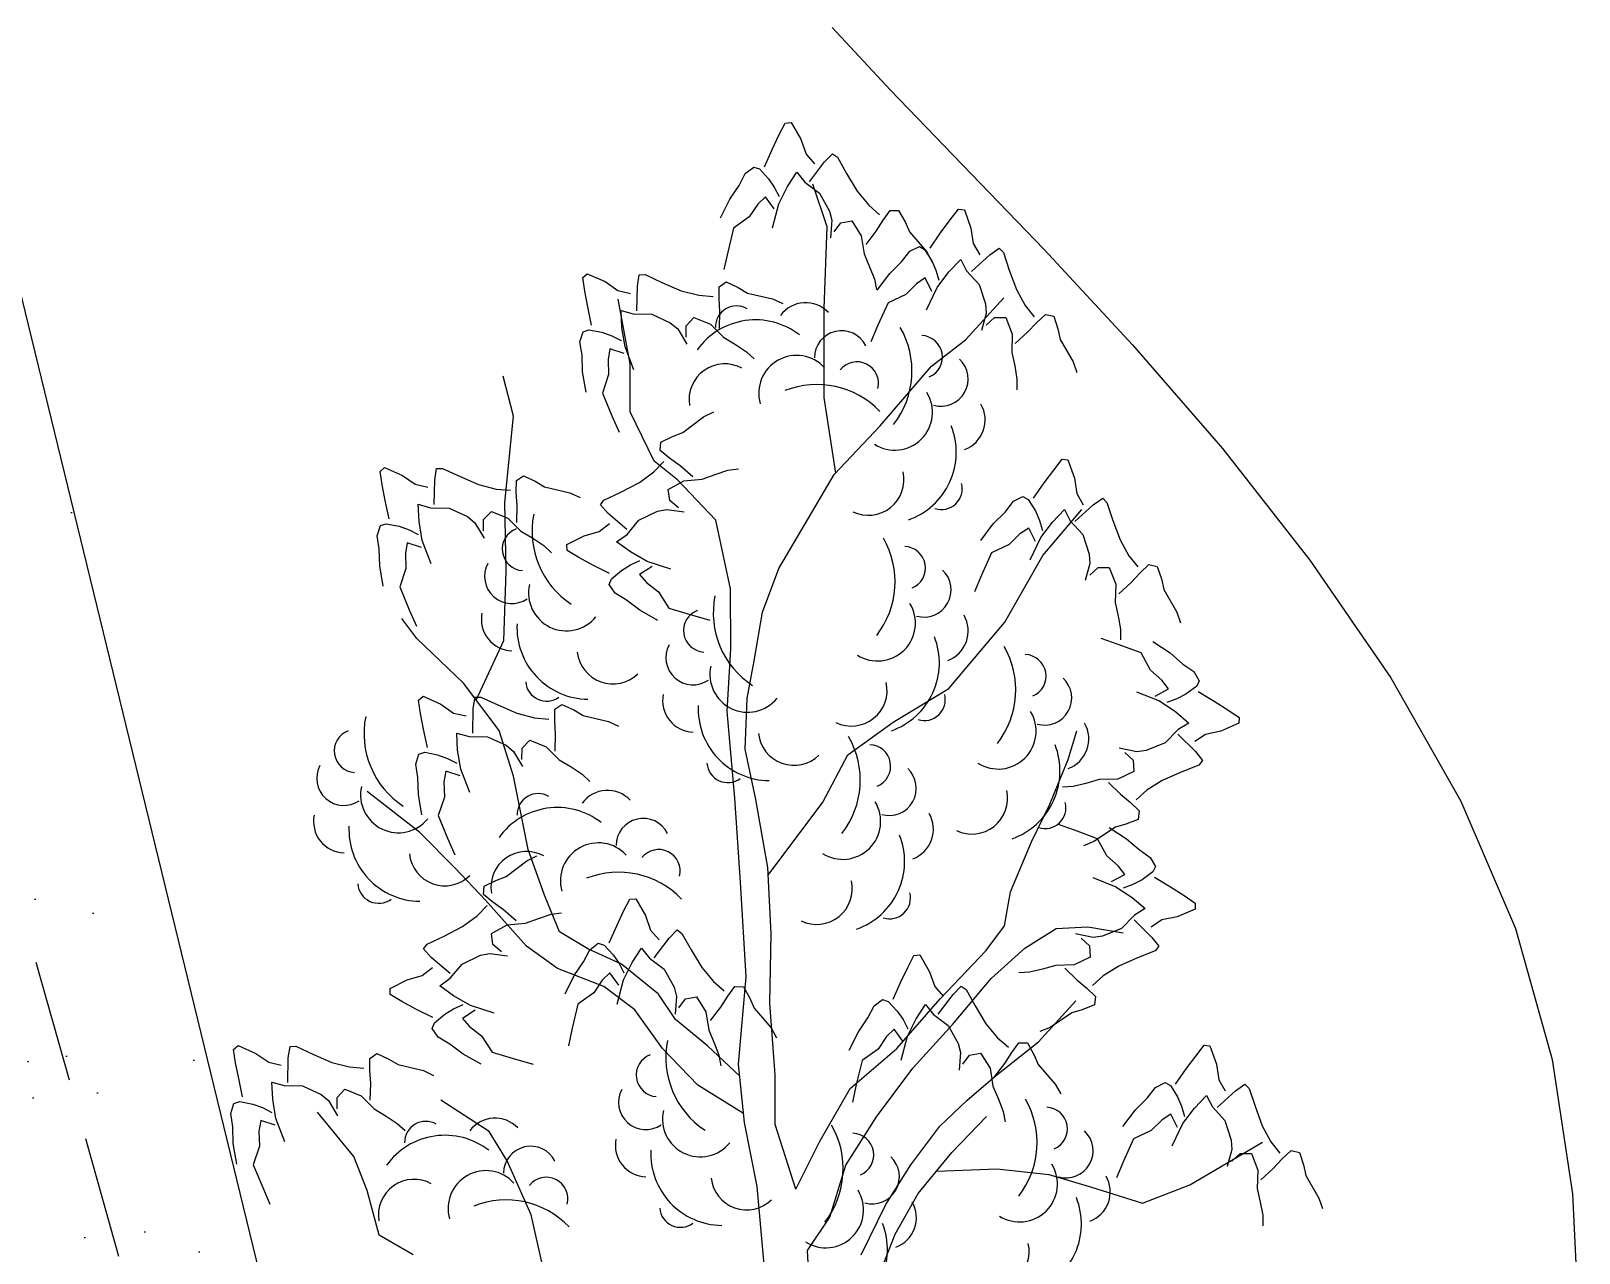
# Model space of a CAD drawing. Extents: x 524954 to 526204, y 9523489 to 9524010.
# Drawn here: x 525591.82 to 525601.88, y 9523683.36 to 9523691.3 of the extents above; entities that cross this region are included whole.
import ezdxf

# ---------------------------------------------------------------- set-up
doc = ezdxf.new("R2010")
doc.units = 0
doc.linetypes.add('ACAD_ISO12W100', pattern=[21, 12, -3, 0, -3, 0, -3])
doc.linetypes.add('CACHE2', pattern=[4.7625, 3.175, -1.5875])
for name, color, linetype in [('Arbre', 34, 'ACAD_ISO12W100'), ('Bati', 6, 'Continuous'), ('Caniveau', 5, 'CACHE2'), ('CN_02_00', 4, 'Continuous')]:
    doc.layers.add(name, color=color, linetype=linetype)

# ---------------------------------------------------------------- blocks, each defined once
blk = doc.blocks.new('v088')
at = {"linetype": 'Continuous'}
for p, q in [((-0.024, 12.318), (0.016, 12.396)), ((0.016, 12.396), (0.055, 12.4)), ((0.055, 12.4), (0.118, 12.291)), ((-0.069, 12.224), (-0.024, 12.318)), ((0.118, 12.291), (0.152, 12.195)), ((-0.118, 12.113), (-0.069, 12.224)), ((0.152, 12.195), (0.207, 12.131)), ((0.272, 12.144), (0.324, 12.197)), ((0.324, 12.197), (0.356, 12.175)), ((0.356, 12.175), (0.415, 12.069)), ((-0.243, 12.069), (-0.188, 12.111)), ((-0.188, 12.111), (-0.15, 12.099)), ((-0.15, 12.099), (-0.092, 12.035)), ((0.032, 11.984), (0.092, 12.078)), ((0.092, 12.078), (0.144, 12.013)), ((0.175, 12.015), (0.272, 12.144)), ((-0.344, 11.901), (-0.283, 11.991)), ((-0.283, 11.991), (-0.243, 12.069)), ((-0.092, 12.035), (-0.054, 11.98)), ((-0.054, 11.98), (-0.022, 11.919)), ((-0.025, 11.872), (0.032, 11.984)), ((0.144, 12.013), (0.24, 11.942)), ((0.29, 11.722), (0.197, 12)), ((0.415, 12.069), (0.484, 11.953)), ((-0.403, 11.78), (-0.344, 11.901)), ((-0.112, 11.918), (-0.162, 11.869)), ((-0.054, 11.839), (-0.112, 11.918)), ((-0.066, 11.715), (-0.025, 11.872)), ((0.24, 11.942), (0.305, 11.825)), ((0.484, 11.953), (0.56, 11.862)), ((-0.217, 11.788), (-0.32, 11.714)), ((-0.162, 11.869), (-0.217, 11.788)), ((0.305, 11.825), (0.32, 11.765)), ((0.56, 11.862), (0.63, 11.801)), ((0.653, 11.766), (0.699, 11.829)), ((0.699, 11.829), (0.754, 11.828)), ((0.754, 11.828), (0.796, 11.754)), ((1.089, 11.768), (1.142, 11.837)), ((1.142, 11.837), (1.181, 11.833)), ((1.181, 11.833), (1.223, 11.714)), ((-0.32, 11.714), (-0.357, 11.558)), ((0.27, 11.193), (0.29, 11.722)), ((0.32, 11.765), (0.311, 11.65)), ((0.334, 11.69), (0.378, 11.749)), ((0.378, 11.749), (0.45, 11.762)), ((0.45, 11.762), (0.511, 11.664)), ((0.542, 11.608), (0.608, 11.694)), ((0.608, 11.694), (0.653, 11.766)), ((0.796, 11.754), (0.824, 11.689)), ((0.824, 11.689), (0.934, 11.561)), ((0.958, 11.583), (1.027, 11.683)), ((1.027, 11.683), (1.089, 11.768)), ((1.223, 11.714), (1.239, 11.614)), ((0.511, 11.664), (0.53, 11.547)), ((0.827, 11.564), (0.889, 11.595)), ((0.889, 11.595), (0.923, 11.575)), ((0.923, 11.575), (0.969, 11.502)), ((1.239, 11.614), (1.281, 11.541)), ((1.346, 11.541), (1.408, 11.583)), ((1.408, 11.583), (1.435, 11.556)), ((-0.357, 11.558), (-0.382, 11.444)), ((0.53, 11.547), (0.565, 11.463)), ((0.696, 11.418), (0.773, 11.494)), ((0.773, 11.494), (0.827, 11.564)), ((0.934, 11.561), (0.97, 11.497)), ((0.969, 11.502), (0.996, 11.441)), ((1.081, 11.429), (1.158, 11.51)), ((1.158, 11.51), (1.196, 11.437)), ((1.227, 11.433), (1.346, 11.541)), ((1.435, 11.556), (1.473, 11.441)), ((-1.299, 11.392), (-1.27, 11.417)), ((-1.285, 11.305), (-1.299, 11.392)), ((-1.27, 11.417), (-1.154, 11.366)), ((-0.943, 11.337), (-0.932, 11.411)), ((-0.932, 11.411), (-0.894, 11.412)), ((-0.894, 11.412), (-0.784, 11.361)), ((0.565, 11.463), (0.596, 11.383)), ((0.596, 11.383), (0.609, 11.315)), ((0.615, 11.31), (0.696, 11.418)), ((0.927, 11.391), (0.869, 11.352)), ((0.969, 11.302), (0.927, 11.391)), ((0.996, 11.441), (1.016, 11.375)), ((1.004, 11.329), (1.081, 11.429)), ((1.196, 11.437), (1.277, 11.348)), ((1.473, 11.441), (1.519, 11.314)), ((-1.266, 11.203), (-1.285, 11.305)), ((-1.154, 11.366), (-1.07, 11.309)), ((-1.07, 11.309), (-0.988, 11.29)), ((-0.947, 11.176), (-0.943, 11.337)), ((-0.784, 11.361), (-0.66, 11.307)), ((-0.66, 11.307), (-0.544, 11.278)), ((-0.544, 11.278), (-0.452, 11.27)), ((-0.413, 11.333), (-0.367, 11.365)), ((-0.413, 11.254), (-0.413, 11.333)), ((-0.367, 11.365), (-0.29, 11.329)), ((-0.29, 11.329), (-0.229, 11.292)), ((-0.229, 11.292), (-0.065, 11.254)), ((0.8, 11.283), (0.685, 11.229)), ((0.869, 11.352), (0.8, 11.283)), ((0.935, 11.183), (1.004, 11.329)), ((1.277, 11.348), (1.319, 11.221)), ((1.519, 11.314), (1.577, 11.21)), ((-1.241, 11.084), (-1.266, 11.203)), ((-0.991, 10.831), (-1.069, 11.252)), ((-1.05, 11.179), (-0.971, 11.157)), ((-1.044, 11.067), (-1.05, 11.179)), ((-0.408, 11.17), (-0.413, 11.254)), ((-0.41, 11.061), (-0.408, 11.17)), ((-0.065, 11.254), (0.001, 11.223)), ((0.269, 10.614), (0.27, 11.193)), ((0.685, 11.229), (0.619, 11.083)), ((1.188, 10.988), (1.437, 11.261)), ((1.319, 11.221), (1.323, 11.16)), ((1.577, 11.21), (1.635, 11.137)), ((-1.024, 10.943), (-1.044, 11.067)), ((-0.971, 11.157), (-0.851, 11.155)), ((-0.851, 11.155), (-0.73, 11.098)), ((-0.73, 11.098), (-0.682, 11.059)), ((-0.626, 11.08), (-0.576, 11.133)), ((-0.626, 11.006), (-0.626, 11.08)), ((-0.576, 11.133), (-0.468, 11.09)), ((-0.468, 11.09), (-0.384, 11.005)), ((0.619, 11.083), (0.573, 10.975)), ((1.323, 11.16), (1.292, 11.048)), ((1.323, 11.083), (1.377, 11.133)), ((1.377, 11.133), (1.45, 11.133)), ((1.45, 11.133), (1.492, 11.025)), ((1.592, 11.037), (1.65, 11.098)), ((1.65, 11.098), (1.708, 11.152)), ((1.708, 11.152), (1.762, 11.141)), ((1.762, 11.141), (1.789, 11.06)), ((-1.317, 10.975), (-1.297, 11.041)), ((-1.303, 10.889), (-1.317, 10.975)), ((-1.297, 11.041), (-1.259, 11.053)), ((-1.259, 11.053), (-1.174, 11.037)), ((-1.174, 11.037), (-1.111, 11.014)), ((-1.111, 11.014), (-1.05, 10.983)), ((-0.682, 11.059), (-0.622, 10.96)), ((-0.384, 11.005), (-0.307, 10.958)), ((0.968, 10.816), (1.188, 10.988)), ((1.492, 11.025), (1.489, 10.906)), ((1.512, 10.964), (1.592, 11.037)), ((1.789, 11.06), (1.804, 10.991)), ((1.804, 10.991), (1.889, 10.844)), ((-1.3, 10.78), (-1.303, 10.889)), ((-1.122, 10.929), (-1.134, 10.861)), ((-1.029, 10.899), (-1.122, 10.929)), ((-0.966, 10.792), (-1.024, 10.943)), ((-0.307, 10.958), (-0.234, 10.911)), ((-0.234, 10.911), (-0.184, 10.864)), ((1.489, 10.906), (1.508, 10.818)), ((-1.277, 10.647), (-1.3, 10.78)), ((-1.134, 10.861), (-1.131, 10.763)), ((-0.991, 10.52), (-0.991, 10.831)), ((0.634, 10.429), (0.968, 10.816)), ((1.508, 10.818), (1.523, 10.733)), ((1.889, 10.844), (1.912, 10.775)), ((-1.749, 10.491), (-1.817, 10.751)), ((-1.131, 10.763), (-1.171, 10.642)), ((1.523, 10.733), (1.523, 10.664)), ((-1.171, 10.642), (-1.109, 10.494)), ((0.345, 10.122), (0.269, 10.614)), ((-1.806, 9.931), (-1.749, 10.491)), ((-1.109, 10.494), (-1.063, 10.387)), ((-0.835, 10.2), (-0.991, 10.52)), ((-0.648, 10.385), (-0.514, 10.488)), ((-0.514, 10.488), (-0.448, 10.519)), ((-0.715, 10.36), (-0.648, 10.385)), ((0.336, 10.112), (0.634, 10.429)), ((-0.796, 10.268), (-0.791, 10.323)), ((-0.735, 10.218), (-0.796, 10.268)), ((-0.791, 10.323), (-0.715, 10.36)), ((-0.836, 10.131), (-0.771, 10.198)), ((-0.683, 10.078), (-0.835, 10.2)), ((-0.666, 10.169), (-0.735, 10.218)), ((-0.583, 10.098), (-0.666, 10.169)), ((1.762, 10.142), (1.816, 10.212)), ((1.816, 10.212), (1.854, 10.208)), ((1.854, 10.208), (1.896, 10.089)), ((-2.616, 10.132), (-2.587, 10.158)), ((-2.603, 10.046), (-2.616, 10.132)), ((-2.587, 10.158), (-2.471, 10.107)), ((-2.471, 10.107), (-2.388, 10.049)), ((-2.264, 9.917), (-2.261, 10.077)), ((-2.261, 10.077), (-2.249, 10.151)), ((-2.249, 10.151), (-2.211, 10.152)), ((-2.211, 10.152), (-2.101, 10.101)), ((-2.101, 10.101), (-1.977, 10.047)), ((-1.731, 9.995), (-1.73, 10.074)), ((-1.73, 10.074), (-1.685, 10.105)), ((-1.685, 10.105), (-1.608, 10.069)), ((-1.608, 10.069), (-1.547, 10.033)), ((-0.931, 10.06), (-0.836, 10.131)), ((-0.743, 10.015), (-0.642, 10.071)), ((-0.435, 9.816), (-0.683, 10.078)), ((-0.642, 10.071), (-0.523, 10.083)), ((-0.523, 10.083), (-0.438, 10.113)), ((-0.438, 10.113), (-0.356, 10.14)), ((-0.356, 10.14), (-0.287, 10.149)), ((0.168, 9.829), (0.336, 10.112)), ((1.7, 10.058), (1.762, 10.142)), ((1.896, 10.089), (1.912, 9.989)), ((-2.583, 9.943), (-2.603, 10.046)), ((-2.388, 10.049), (-2.306, 10.03)), ((-1.977, 10.047), (-1.862, 10.018)), ((-1.862, 10.018), (-1.769, 10.01)), ((-1.725, 9.911), (-1.731, 9.995)), ((-1.547, 10.033), (-1.382, 9.994)), ((-1.382, 9.994), (-1.316, 9.963)), ((-1.161, 9.945), (-1.051, 9.998)), ((-1.051, 9.998), (-0.931, 10.06)), ((-0.734, 9.943), (-0.743, 10.015)), ((1.5, 9.939), (1.562, 9.969)), ((1.562, 9.969), (1.596, 9.95)), ((1.631, 9.958), (1.7, 10.058)), ((1.912, 9.989), (1.954, 9.915)), ((-2.558, 9.824), (-2.583, 9.943)), ((-2.368, 9.919), (-2.288, 9.897)), ((-2.362, 9.808), (-2.368, 9.919)), ((-2.288, 9.897), (-2.168, 9.895)), ((-2.168, 9.895), (-2.047, 9.839)), ((-1.943, 9.82), (-1.893, 9.873)), ((-1.893, 9.873), (-1.786, 9.83)), ((-1.797, 9.483), (-1.806, 9.931)), ((-1.728, 9.802), (-1.725, 9.911)), ((-1.184, 9.915), (-1.161, 9.945)), ((-1.134, 9.859), (-1.184, 9.915)), ((-0.934, 9.816), (-0.814, 9.874)), ((-0.814, 9.874), (-0.753, 9.886)), ((-0.753, 9.886), (-0.639, 9.87)), ((-0.677, 9.896), (-0.734, 9.943)), ((1.369, 9.792), (1.446, 9.869)), ((1.446, 9.869), (1.5, 9.939)), ((1.596, 9.95), (1.643, 9.877)), ((1.643, 9.877), (1.669, 9.815)), ((1.69, 9.587), (1.945, 9.885)), ((1.754, 9.804), (1.831, 9.885)), ((1.831, 9.885), (1.869, 9.812)), ((1.9, 9.808), (2.019, 9.915)), ((2.019, 9.915), (2.081, 9.958)), ((2.081, 9.958), (2.108, 9.931)), ((2.108, 9.931), (2.146, 9.815)), ((-2.634, 9.715), (-2.614, 9.781)), ((-2.614, 9.781), (-2.576, 9.793)), ((-2.576, 9.793), (-2.492, 9.777)), ((-2.492, 9.777), (-2.428, 9.754)), ((-2.342, 9.683), (-2.362, 9.808)), ((-2.047, 9.839), (-2, 9.799)), ((-2, 9.799), (-1.94, 9.7)), ((-1.944, 9.746), (-1.943, 9.82)), ((-1.786, 9.83), (-1.702, 9.745)), ((-1.192, 9.743), (-1.125, 9.794)), ((-1.012, 9.755), (-1.134, 9.859)), ((-1.011, 9.724), (-0.934, 9.816)), ((-0.339, 9.37), (-0.435, 9.816)), ((-0.025, 9.501), (0.168, 9.829)), ((1.289, 9.685), (1.369, 9.792)), ((1.6, 9.765), (1.542, 9.727)), ((1.643, 9.677), (1.6, 9.765)), ((1.669, 9.815), (1.689, 9.75)), ((1.677, 9.704), (1.754, 9.804)), ((1.869, 9.812), (1.95, 9.723)), ((2.146, 9.815), (2.193, 9.689)), ((-2.621, 9.629), (-2.634, 9.715)), ((-2.439, 9.669), (-2.451, 9.601)), ((-2.346, 9.639), (-2.439, 9.669)), ((-2.428, 9.754), (-2.368, 9.723)), ((-2.283, 9.532), (-2.342, 9.683)), ((-1.702, 9.745), (-1.624, 9.699)), ((-1.624, 9.699), (-1.552, 9.652)), ((-1.402, 9.657), (-1.289, 9.715)), ((-1.289, 9.715), (-1.192, 9.743)), ((-1.079, 9.676), (-1.011, 9.724)), ((-0.989, 9.611), (-1.079, 9.676)), ((1.542, 9.727), (1.473, 9.658)), ((1.608, 9.558), (1.677, 9.704)), ((1.95, 9.723), (1.993, 9.596)), ((2.193, 9.689), (2.25, 9.585)), ((-2.617, 9.52), (-2.621, 9.629)), ((-2.451, 9.601), (-2.448, 9.503)), ((-1.552, 9.652), (-1.502, 9.604)), ((-1.401, 9.619), (-1.402, 9.657)), ((-1.325, 9.574), (-1.401, 9.619)), ((-1.233, 9.524), (-1.325, 9.574)), ((-0.88, 9.547), (-0.989, 9.611)), ((1.358, 9.604), (1.292, 9.458)), ((1.473, 9.658), (1.358, 9.604)), ((1.444, 9.153), (1.69, 9.587)), ((1.993, 9.596), (1.996, 9.535)), ((2.25, 9.585), (2.308, 9.512)), ((-2.595, 9.387), (-2.617, 9.52)), ((-2.448, 9.503), (-2.488, 9.382)), ((-1.812, 9.035), (-1.797, 9.483)), ((-1.125, 9.469), (-1.233, 9.524)), ((-1.113, 9.435), (-1.047, 9.49)), ((-1.047, 9.49), (-0.989, 9.525)), ((-0.989, 9.525), (-0.927, 9.553)), ((-0.848, 9.516), (-0.931, 9.463)), ((-0.931, 9.463), (-0.885, 9.411)), ((-0.726, 9.498), (-0.88, 9.547)), ((-0.131, 9.219), (-0.025, 9.501)), ((1.292, 9.458), (1.246, 9.35)), ((1.996, 9.535), (1.966, 9.423)), ((1.996, 9.458), (2.05, 9.508)), ((2.05, 9.508), (2.123, 9.508)), ((2.123, 9.508), (2.166, 9.4)), ((2.266, 9.412), (2.323, 9.473)), ((2.323, 9.473), (2.381, 9.527)), ((2.381, 9.527), (2.435, 9.515)), ((2.435, 9.515), (2.462, 9.435)), ((-2.488, 9.382), (-2.427, 9.234)), ((-1.128, 9.398), (-1.113, 9.435)), ((-1.089, 9.341), (-1.128, 9.398)), ((-0.885, 9.411), (-0.807, 9.351)), ((-0.337, 8.979), (-0.339, 9.37)), ((2.166, 9.4), (2.162, 9.281)), ((2.185, 9.338), (2.266, 9.412)), ((2.462, 9.435), (2.477, 9.365)), ((2.477, 9.365), (2.562, 9.219)), ((-1.014, 9.297), (-1.089, 9.341)), ((-0.927, 9.231), (-1.014, 9.297)), ((-0.807, 9.351), (-0.739, 9.244)), ((2.162, 9.281), (2.181, 9.192)), ((-2.378, 9.048), (-2.474, 9.177)), ((-2.427, 9.234), (-2.38, 9.127)), ((-0.81, 9.165), (-0.927, 9.231)), ((-0.739, 9.244), (-0.586, 9.198)), ((-0.586, 9.198), (-0.473, 9.166)), ((-0.186, 8.901), (-0.131, 9.219)), ((2.181, 9.192), (2.196, 9.108)), ((2.562, 9.219), (2.585, 9.15)), ((1.08, 8.722), (1.444, 9.153)), ((2.196, 9.108), (2.196, 9.038)), ((-2.074, 8.756), (-2.378, 9.048)), ((-1.992, 8.647), (-1.812, 9.035)), ((-0.36, 8.574), (-0.337, 8.979)), ((2.18, 9.009), (2.07, 9.048)), ((2.33, 8.953), (2.18, 9.009)), ((2.406, 9.027), (2.519, 8.953)), ((-0.231, 8.658), (-0.186, 8.901)), ((2.391, 8.841), (2.33, 8.953)), ((2.519, 8.953), (2.601, 8.881)), ((2.601, 8.881), (2.673, 8.832)), ((-1.843, 8.45), (-2.074, 8.756)), ((2.465, 8.776), (2.391, 8.841)), ((2.507, 8.721), (2.465, 8.776)), ((2.673, 8.832), (2.708, 8.773)), ((2.708, 8.773), (2.691, 8.737)), ((-2.366, 8.647), (-2.337, 8.672)), ((-2.337, 8.672), (-2.221, 8.621)), ((-2.011, 8.592), (-1.999, 8.665)), ((-1.999, 8.665), (-1.961, 8.666)), ((-1.961, 8.666), (-1.851, 8.615)), ((-0.243, 8.328), (-0.231, 8.658)), ((0.718, 8.503), (1.08, 8.722)), ((2.3, 8.701), (2.45, 8.641)), ((2.421, 8.673), (2.507, 8.721)), ((2.561, 8.655), (2.497, 8.632)), ((2.621, 8.686), (2.561, 8.655)), ((2.691, 8.737), (2.621, 8.686)), ((2.701, 8.703), (2.805, 8.64)), ((-2.353, 8.56), (-2.366, 8.647)), ((-2.333, 8.457), (-2.353, 8.56)), ((-2.221, 8.621), (-2.138, 8.563)), ((-2.138, 8.563), (-2.056, 8.544)), ((-2.014, 8.431), (-2.011, 8.592)), ((-1.851, 8.615), (-1.727, 8.562)), ((-1.727, 8.562), (-1.612, 8.532)), ((-1.481, 8.509), (-1.48, 8.588)), ((-1.48, 8.588), (-1.435, 8.619)), ((-1.435, 8.619), (-1.357, 8.583)), ((-1.357, 8.583), (-1.297, 8.547)), ((-0.311, 8.009), (-0.36, 8.574)), ((2.45, 8.641), (2.555, 8.57)), ((2.555, 8.57), (2.64, 8.498)), ((2.805, 8.64), (2.893, 8.584)), ((2.893, 8.584), (2.966, 8.534)), ((-2.308, 8.338), (-2.333, 8.457)), ((-1.612, 8.532), (-1.519, 8.524)), ((-1.475, 8.425), (-1.481, 8.509)), ((-1.297, 8.547), (-1.132, 8.508)), ((-1.132, 8.508), (-1.066, 8.477)), ((0.424, 8.292), (0.718, 8.503)), ((2.57, 8.455), (2.487, 8.369)), ((2.64, 8.498), (2.57, 8.455)), ((2.964, 8.496), (2.848, 8.446)), ((2.966, 8.534), (2.964, 8.496)), ((-2.118, 8.433), (-2.038, 8.411)), ((-2.112, 8.322), (-2.118, 8.433)), ((-2.038, 8.411), (-1.918, 8.409)), ((-1.918, 8.409), (-1.797, 8.353)), ((-1.75, 8.153), (-1.843, 8.45)), ((-1.797, 8.353), (-1.75, 8.313)), ((-1.693, 8.334), (-1.643, 8.387)), ((-1.643, 8.387), (-1.536, 8.344)), ((-1.478, 8.316), (-1.475, 8.425)), ((1.855, 8.26), (1.913, 8.447)), ((2.487, 8.369), (2.362, 8.319)), ((2.568, 8.425), (2.683, 8.312)), ((2.749, 8.424), (2.679, 8.378)), ((2.848, 8.446), (2.749, 8.424)), ((-2.384, 8.23), (-2.364, 8.296)), ((-2.364, 8.296), (-2.326, 8.308)), ((-2.326, 8.308), (-2.242, 8.291)), ((-2.242, 8.291), (-2.178, 8.268)), ((-2.178, 8.268), (-2.118, 8.237)), ((-2.092, 8.197), (-2.112, 8.322)), ((-1.75, 8.313), (-1.69, 8.215)), ((-1.694, 8.261), (-1.693, 8.334)), ((-1.536, 8.344), (-1.452, 8.259)), ((-1.452, 8.259), (-1.374, 8.213)), ((-0.174, 8), (-0.243, 8.328)), ((0.262, 7.984), (0.424, 8.292)), ((1.736, 7.971), (1.855, 8.26)), ((2.301, 8.311), (2.188, 8.335)), ((2.225, 8.306), (2.278, 8.256)), ((2.278, 8.256), (2.282, 8.183)), ((2.362, 8.319), (2.301, 8.311)), ((2.683, 8.312), (2.729, 8.254)), ((2.729, 8.254), (2.704, 8.225)), ((-2.371, 8.143), (-2.384, 8.23)), ((-2.189, 8.184), (-2.201, 8.115)), ((-2.096, 8.154), (-2.189, 8.184)), ((-2.033, 8.047), (-2.092, 8.197)), ((-1.653, 7.676), (-1.75, 8.153)), ((-1.374, 8.213), (-1.302, 8.166)), ((-1.302, 8.166), (-1.252, 8.118)), ((2.282, 8.183), (2.178, 8.134)), ((2.591, 8.179), (2.467, 8.125)), ((2.704, 8.225), (2.591, 8.179)), ((-2.358, 7.786), (-2.7, 8.052)), ((-2.367, 8.034), (-2.371, 8.143)), ((-2.201, 8.115), (-2.198, 8.017)), ((1.888, 8.085), (1.819, 8.08)), ((1.971, 8.105), (1.888, 8.085)), ((2.058, 8.13), (1.971, 8.105)), ((2.178, 8.134), (2.058, 8.13)), ((2.117, 8.111), (2.195, 8.035)), ((2.367, 8.061), (2.298, 7.999)), ((2.467, 8.125), (2.367, 8.061)), ((-2.345, 7.902), (-2.367, 8.034)), ((-2.198, 8.017), (-2.238, 7.897)), ((-0.274, 7.463), (-0.311, 8.009)), ((-0.096, 7.56), (-0.174, 8)), ((-0.093, 7.509), (0.262, 7.984)), ((1.617, 7.726), (1.736, 7.971)), ((2.195, 8.035), (2.261, 7.981)), ((2.261, 7.981), (2.318, 7.927)), ((-2.238, 7.897), (-2.177, 7.749)), ((2.31, 7.872), (2.231, 7.841)), ((2.318, 7.927), (2.31, 7.872)), ((-2.129, 7.554), (-2.358, 7.786)), ((-2.177, 7.749), (-2.13, 7.641)), ((1.896, 7.802), (1.786, 7.841)), ((2.046, 7.746), (1.896, 7.802)), ((2.163, 7.821), (2.022, 7.727)), ((2.123, 7.82), (2.235, 7.746)), ((2.231, 7.841), (2.163, 7.821)), ((-1.547, 7.38), (-1.653, 7.676)), ((1.481, 7.4), (1.617, 7.726)), ((2.022, 7.727), (1.955, 7.7)), ((2.107, 7.634), (2.046, 7.746)), ((2.235, 7.746), (2.317, 7.675)), ((2.317, 7.675), (2.389, 7.625)), ((-1.932, 7.347), (-2.129, 7.554)), ((-1.797, 7.5), (-1.663, 7.603)), ((-1.663, 7.603), (-1.598, 7.634)), ((-0.075, 7.131), (-0.096, 7.56)), ((2.181, 7.57), (2.107, 7.634)), ((2.223, 7.514), (2.181, 7.57)), ((2.389, 7.625), (2.424, 7.566)), ((2.424, 7.566), (2.407, 7.53)), ((-1.94, 7.438), (-1.864, 7.475)), ((-1.864, 7.475), (-1.797, 7.5)), ((-0.237, 6.848), (-0.274, 7.463)), ((2.016, 7.494), (2.166, 7.434)), ((2.137, 7.467), (2.223, 7.514)), ((2.277, 7.448), (2.213, 7.425)), ((2.337, 7.479), (2.277, 7.448)), ((2.407, 7.53), (2.337, 7.479)), ((2.417, 7.496), (2.521, 7.433)), ((-1.945, 7.383), (-1.94, 7.438)), ((-1.884, 7.333), (-1.945, 7.383)), ((-1.665, 7.048), (-1.932, 7.347)), ((-1.449, 7.14), (-1.547, 7.38)), ((-1.034, 7.275), (-0.994, 7.353)), ((-0.994, 7.353), (-0.955, 7.356)), ((-0.955, 7.356), (-0.891, 7.247)), ((1.442, 7.181), (1.481, 7.4)), ((2.166, 7.434), (2.271, 7.363)), ((2.271, 7.363), (2.357, 7.292)), ((2.521, 7.433), (2.609, 7.377)), ((2.609, 7.377), (2.682, 7.328)), ((-2.081, 7.175), (-1.985, 7.246)), ((-1.985, 7.246), (-1.92, 7.313)), ((-1.815, 7.284), (-1.884, 7.333)), ((-1.732, 7.213), (-1.815, 7.284)), ((-1.587, 7.228), (-1.505, 7.255)), ((-1.505, 7.255), (-1.436, 7.264)), ((-1.078, 7.18), (-1.034, 7.275)), ((-0.891, 7.247), (-0.858, 7.151)), ((2.286, 7.249), (2.203, 7.162)), ((2.357, 7.292), (2.286, 7.249)), ((2.68, 7.289), (2.564, 7.239)), ((2.682, 7.328), (2.68, 7.289)), ((-2.2, 7.113), (-2.081, 7.175)), ((-1.892, 7.13), (-1.791, 7.186)), ((-1.791, 7.186), (-1.672, 7.198)), ((-1.672, 7.198), (-1.587, 7.228)), ((-1.128, 7.069), (-1.078, 7.18)), ((-0.858, 7.151), (-0.802, 7.088)), ((-0.738, 7.1), (-0.686, 7.153)), ((-0.686, 7.153), (-0.654, 7.131)), ((1.321, 7.017), (1.442, 7.181)), ((1.575, 7.035), (1.778, 7.163)), ((1.778, 7.163), (1.983, 7.174)), ((1.983, 7.174), (2.214, 7.135)), ((2.203, 7.162), (2.079, 7.112)), ((2.284, 7.218), (2.399, 7.105)), ((2.465, 7.218), (2.395, 7.171)), ((2.564, 7.239), (2.465, 7.218)), ((-2.333, 7.03), (-2.31, 7.06)), ((-2.31, 7.06), (-2.2, 7.113)), ((-1.883, 7.058), (-1.892, 7.13)), ((-1.826, 7.011), (-1.883, 7.058)), ((-1.463, 6.903), (-1.665, 7.048)), ((-1.266, 7.031), (-1.449, 7.14)), ((-1.253, 7.025), (-1.198, 7.067)), ((-1.198, 7.067), (-1.16, 7.055)), ((-1.16, 7.055), (-1.101, 6.992)), ((-0.835, 6.972), (-0.738, 7.1)), ((-0.654, 7.131), (-0.595, 7.025)), ((-0.084, 6.677), (-0.075, 7.131)), ((2.018, 7.104), (1.904, 7.128)), ((1.941, 7.1), (1.994, 7.049)), ((1.994, 7.049), (1.999, 6.976)), ((2.079, 7.112), (2.018, 7.104)), ((2.399, 7.105), (2.445, 7.047)), ((2.445, 7.047), (2.42, 7.018)), ((-2.283, 6.974), (-2.333, 7.03)), ((-2.161, 6.87), (-2.283, 6.974)), ((-2.083, 6.931), (-1.963, 6.989)), ((-1.963, 6.989), (-1.902, 7.001)), ((-1.902, 7.001), (-1.788, 6.985)), ((-1.354, 6.857), (-1.293, 6.947)), ((-1.293, 6.947), (-1.253, 7.025)), ((-1.047, 6.93), (-1.266, 7.031)), ((-1.101, 6.992), (-1.063, 6.936)), ((-0.978, 6.941), (-0.918, 7.034)), ((-0.918, 7.034), (-0.866, 6.97)), ((-0.866, 6.97), (-0.77, 6.898)), ((-0.595, 7.025), (-0.526, 6.909)), ((0.813, 6.909), (0.853, 6.987)), ((0.853, 6.987), (0.891, 6.991)), ((0.891, 6.991), (0.955, 6.881)), ((1.023, 6.706), (1.321, 7.017)), ((1.356, 6.837), (1.575, 7.035)), ((1.999, 6.976), (1.894, 6.927)), ((2.307, 6.972), (2.184, 6.918)), ((2.42, 7.018), (2.307, 6.972)), ((-2.439, 6.83), (-2.342, 6.858)), ((-2.342, 6.858), (-2.275, 6.909)), ((-2.161, 6.839), (-2.083, 6.931)), ((-1.162, 6.785), (-1.463, 6.903)), ((-1.413, 6.737), (-1.354, 6.857)), ((-1.122, 6.874), (-1.172, 6.826)), ((-1.064, 6.795), (-1.122, 6.874)), ((-1.063, 6.936), (-1.032, 6.875)), ((-0.806, 6.736), (-1.047, 6.93)), ((-1.035, 6.828), (-0.978, 6.941)), ((-0.77, 6.898), (-0.705, 6.781)), ((-0.526, 6.909), (-0.45, 6.818)), ((-0.287, 6.281), (-0.237, 6.848)), ((0.768, 6.815), (0.813, 6.909)), ((0.955, 6.881), (0.989, 6.786)), ((1.604, 6.878), (1.535, 6.874)), ((1.688, 6.899), (1.604, 6.878)), ((1.775, 6.923), (1.688, 6.899)), ((1.894, 6.927), (1.775, 6.923)), ((1.834, 6.904), (1.912, 6.828)), ((2.084, 6.854), (2.014, 6.792)), ((2.184, 6.918), (2.084, 6.854)), ((-2.551, 6.772), (-2.439, 6.83)), ((-2.55, 6.734), (-2.551, 6.772)), ((-2.228, 6.791), (-2.161, 6.839)), ((-2.138, 6.726), (-2.228, 6.791)), ((-1.227, 6.745), (-1.33, 6.67)), ((-1.172, 6.826), (-1.227, 6.745)), ((-0.96, 6.634), (-1.162, 6.785)), ((-1.076, 6.671), (-1.035, 6.828)), ((-0.705, 6.781), (-0.69, 6.721)), ((-0.45, 6.818), (-0.379, 6.757)), ((-0.357, 6.722), (-0.31, 6.785)), ((-0.31, 6.785), (-0.255, 6.784)), ((-0.255, 6.784), (-0.214, 6.71)), ((0.719, 6.703), (0.768, 6.815)), ((0.989, 6.786), (1.044, 6.722)), ((1.107, 6.54), (1.356, 6.837)), ((1.108, 6.734), (1.161, 6.787)), ((1.161, 6.787), (1.192, 6.766)), ((1.192, 6.766), (1.252, 6.66)), ((1.912, 6.828), (1.977, 6.774)), ((1.977, 6.774), (2.034, 6.72)), ((-2.475, 6.689), (-2.55, 6.734)), ((-2.383, 6.639), (-2.475, 6.689)), ((-2.196, 6.606), (-2.138, 6.64)), ((-2.029, 6.662), (-2.138, 6.726)), ((-2.138, 6.64), (-2.076, 6.668)), ((-1.875, 6.613), (-2.029, 6.662)), ((-1.33, 6.67), (-1.367, 6.514)), ((-0.697, 6.571), (-0.806, 6.736)), ((-0.69, 6.721), (-0.699, 6.606)), ((-0.675, 6.646), (-0.632, 6.705)), ((-0.632, 6.705), (-0.56, 6.719)), ((-0.56, 6.719), (-0.498, 6.621)), ((-0.468, 6.564), (-0.402, 6.651)), ((-0.402, 6.651), (-0.357, 6.722)), ((-0.214, 6.71), (-0.186, 6.645)), ((-0.186, 6.645), (-0.075, 6.517)), ((-0.049, 6.211), (-0.084, 6.677)), ((0.554, 6.582), (0.594, 6.66)), ((0.594, 6.66), (0.649, 6.702)), ((0.649, 6.702), (0.686, 6.689)), ((0.686, 6.689), (0.745, 6.626)), ((0.743, 6.383), (1.023, 6.706)), ((0.868, 6.575), (0.929, 6.669)), ((0.929, 6.669), (0.98, 6.604)), ((1.011, 6.606), (1.108, 6.734)), ((1.252, 6.66), (1.321, 6.544)), ((1.663, 6.427), (1.906, 6.693)), ((2.026, 6.666), (1.947, 6.634)), ((2.034, 6.72), (2.026, 6.666)), ((-2.274, 6.584), (-2.383, 6.639)), ((-2.277, 6.513), (-2.262, 6.55)), ((-2.262, 6.55), (-2.196, 6.606)), ((-1.998, 6.632), (-2.08, 6.578)), ((-2.08, 6.578), (-2.034, 6.526)), ((-0.78, 6.382), (-0.96, 6.634)), ((-0.488, 6.401), (-0.697, 6.571)), ((-0.498, 6.621), (-0.48, 6.503)), ((0.493, 6.492), (0.554, 6.582)), ((0.745, 6.626), (0.783, 6.571)), ((0.783, 6.571), (0.814, 6.51)), ((0.811, 6.463), (0.868, 6.575)), ((0.846, 6.255), (1.107, 6.54)), ((0.98, 6.604), (1.076, 6.532)), ((1.321, 6.544), (1.397, 6.452)), ((1.879, 6.614), (1.738, 6.52)), ((1.947, 6.634), (1.879, 6.614)), ((-2.238, 6.456), (-2.277, 6.513)), ((-2.163, 6.412), (-2.238, 6.456)), ((-2.034, 6.526), (-1.957, 6.466)), ((-1.957, 6.466), (-1.888, 6.359)), ((-1.367, 6.514), (-1.392, 6.4)), ((-0.48, 6.503), (-0.444, 6.419)), ((-0.075, 6.517), (-0.04, 6.453)), ((0.433, 6.371), (0.493, 6.492)), ((0.675, 6.46), (0.62, 6.379)), ((0.724, 6.509), (0.675, 6.46)), ((0.782, 6.43), (0.724, 6.509)), ((0.771, 6.306), (0.811, 6.463)), ((1.076, 6.532), (1.141, 6.416)), ((1.397, 6.452), (1.467, 6.391)), ((1.738, 6.52), (1.671, 6.493)), ((-3.568, 6.377), (-3.539, 6.402)), ((-3.555, 6.29), (-3.568, 6.377)), ((-3.539, 6.402), (-3.423, 6.351)), ((-3.423, 6.351), (-3.34, 6.294)), ((-3.213, 6.322), (-3.201, 6.396)), ((-3.201, 6.396), (-3.163, 6.397)), ((-3.163, 6.397), (-3.053, 6.346)), ((-3.053, 6.346), (-2.929, 6.292)), ((-2.682, 6.318), (-2.637, 6.35)), ((-2.637, 6.35), (-2.56, 6.314)), ((-2.076, 6.346), (-2.163, 6.412)), ((-1.959, 6.28), (-2.076, 6.346)), ((-1.888, 6.359), (-1.735, 6.313)), ((-0.551, 6.145), (-0.78, 6.382)), ((-0.279, 6.204), (-0.488, 6.401)), ((-0.444, 6.419), (-0.414, 6.339)), ((-0.414, 6.339), (-0.401, 6.271)), ((0.438, 6.122), (0.743, 6.383)), ((0.62, 6.379), (0.516, 6.305)), ((1.141, 6.416), (1.157, 6.356)), ((1.157, 6.356), (1.147, 6.241)), ((1.171, 6.28), (1.215, 6.339)), ((1.215, 6.339), (1.286, 6.353)), ((1.286, 6.353), (1.348, 6.255)), ((1.381, 6.204), (1.663, 6.427)), ((1.444, 6.285), (1.489, 6.356)), ((1.489, 6.356), (1.536, 6.42)), ((1.536, 6.42), (1.591, 6.419)), ((1.591, 6.419), (1.633, 6.344)), ((1.633, 6.344), (1.661, 6.279)), ((2.685, 6.334), (2.739, 6.404)), ((2.739, 6.404), (2.777, 6.4)), ((2.777, 6.4), (2.82, 6.28)), ((-3.535, 6.188), (-3.555, 6.29)), ((-3.34, 6.294), (-3.258, 6.275)), ((-3.216, 6.161), (-3.213, 6.322)), ((-2.929, 6.292), (-2.814, 6.263)), ((-2.814, 6.263), (-2.721, 6.255)), ((-2.683, 6.24), (-2.682, 6.318)), ((-2.677, 6.155), (-2.683, 6.24)), ((-2.56, 6.314), (-2.499, 6.278)), ((-2.499, 6.278), (-2.334, 6.239)), ((-2.334, 6.239), (-2.268, 6.208)), ((-1.735, 6.313), (-1.622, 6.281)), ((-0.248, 5.902), (-0.287, 6.281)), ((0.516, 6.305), (0.479, 6.149)), ((0.61, 5.939), (0.846, 6.255)), ((1.348, 6.255), (1.367, 6.137)), ((1.378, 6.198), (1.444, 6.285)), ((1.661, 6.279), (1.771, 6.151)), ((2.554, 6.15), (2.623, 6.25)), ((2.623, 6.25), (2.685, 6.334)), ((2.82, 6.28), (2.835, 6.18)), ((-3.51, 6.069), (-3.535, 6.188)), ((-3.32, 6.164), (-3.24, 6.142)), ((-3.314, 6.053), (-3.32, 6.164)), ((-3.24, 6.142), (-3.121, 6.14)), ((-3.121, 6.14), (-2.999, 6.083)), ((-2.68, 6.046), (-2.677, 6.155)), ((-0.254, 5.961), (-0.551, 6.145)), ((-0.049, 5.888), (-0.049, 6.211)), ((0.479, 6.149), (0.454, 6.035)), ((1.198, 6.044), (1.381, 6.204)), ((1.367, 6.137), (1.402, 6.054)), ((1.771, 6.151), (1.807, 6.088)), ((2.423, 6.13), (2.485, 6.161)), ((2.485, 6.161), (2.52, 6.142)), ((2.52, 6.142), (2.566, 6.069)), ((2.835, 6.18), (2.877, 6.107)), ((2.943, 6.107), (3.004, 6.15)), ((3.004, 6.15), (3.031, 6.123)), ((-3.566, 6.026), (-3.528, 6.038)), ((-3.528, 6.038), (-3.444, 6.022)), ((-3.294, 5.928), (-3.314, 6.053)), ((-2.999, 6.083), (-2.952, 6.044)), ((-2.952, 6.044), (-2.892, 5.945)), ((-2.896, 5.991), (-2.895, 6.065)), ((-2.895, 6.065), (-2.845, 6.118)), ((-2.845, 6.118), (-2.738, 6.075)), ((-2.738, 6.075), (-2.654, 5.99)), ((-1.907, 5.843), (-2.222, 6.048)), ((0.24, 5.776), (0.438, 6.122)), ((1.021, 5.879), (1.198, 6.044)), ((1.402, 6.054), (1.433, 5.974)), ((2.293, 5.984), (2.37, 6.061)), ((2.37, 6.061), (2.423, 6.13)), ((2.566, 6.069), (2.593, 6.007)), ((2.677, 5.996), (2.754, 6.077)), ((2.754, 6.077), (2.793, 6.004)), ((2.823, 6), (2.943, 6.107)), ((3.031, 6.123), (3.07, 6.007)), ((-3.586, 5.96), (-3.566, 6.026)), ((-3.573, 5.874), (-3.586, 5.96)), ((-3.444, 6.022), (-3.38, 5.999)), ((-3.38, 5.999), (-3.32, 5.968)), ((-2.787, 5.681), (-3.023, 5.969)), ((-2.654, 5.99), (-2.576, 5.943)), ((-2.576, 5.943), (-2.504, 5.896)), ((0.411, 5.624), (0.61, 5.939)), ((1.1, 5.706), (1.325, 5.941)), ((1.433, 5.974), (1.446, 5.906)), ((2.212, 5.877), (2.293, 5.984)), ((2.523, 5.957), (2.466, 5.919)), ((2.566, 5.869), (2.523, 5.957)), ((2.593, 6.007), (2.612, 5.942)), ((2.6, 5.896), (2.677, 5.996)), ((2.793, 6.004), (2.873, 5.915)), ((3.07, 6.007), (3.116, 5.88)), ((-3.57, 5.765), (-3.573, 5.874)), ((-3.392, 5.914), (-3.403, 5.846)), ((-3.403, 5.846), (-3.4, 5.748)), ((-3.298, 5.884), (-3.392, 5.914)), ((-3.235, 5.777), (-3.294, 5.928)), ((-2.504, 5.896), (-2.454, 5.849)), ((-1.791, 5.652), (-1.907, 5.843)), ((-0.165, 5.487), (-0.248, 5.902)), ((0.085, 5.468), (-0.049, 5.888)), ((0.834, 5.626), (1.021, 5.879)), ((2.396, 5.85), (2.281, 5.796)), ((2.466, 5.919), (2.396, 5.85)), ((2.531, 5.75), (2.6, 5.896)), ((2.873, 5.915), (2.916, 5.788)), ((3.116, 5.88), (3.173, 5.777)), ((-3.547, 5.632), (-3.57, 5.765)), ((-3.4, 5.748), (-3.44, 5.627)), ((0.085, 5.468), (0.24, 5.776)), ((2.281, 5.796), (2.216, 5.65)), ((2.646, 5.496), (3.119, 5.774)), ((2.916, 5.788), (2.92, 5.727)), ((3.173, 5.777), (3.231, 5.703)), ((-2.701, 5.459), (-2.787, 5.681)), ((-1.635, 5.301), (-1.791, 5.652)), ((0.881, 5.441), (1.1, 5.706)), ((2.216, 5.65), (2.169, 5.542)), ((2.92, 5.727), (2.889, 5.615)), ((2.92, 5.65), (2.973, 5.7)), ((2.973, 5.7), (3.047, 5.7)), ((3.047, 5.7), (3.089, 5.592)), ((3.189, 5.603), (3.247, 5.665)), ((3.247, 5.665), (3.304, 5.719)), ((3.304, 5.719), (3.358, 5.707)), ((3.358, 5.707), (3.385, 5.627)), ((-3.44, 5.627), (-3.379, 5.479)), ((0.306, 5.286), (0.411, 5.624)), ((0.671, 5.368), (0.834, 5.626)), ((1.001, 5.586), (1.394, 5.601)), ((1.394, 5.601), (1.731, 5.564)), ((1.731, 5.564), (2, 5.483)), ((3.089, 5.592), (3.085, 5.473)), ((3.108, 5.53), (3.189, 5.603)), ((3.385, 5.627), (3.4, 5.557)), ((3.4, 5.557), (3.485, 5.411)), ((-3.379, 5.479), (-3.332, 5.372)), ((-2.621, 5.169), (-2.701, 5.459)), ((-0.107, 4.829), (-0.165, 5.487)), ((0.731, 5.176), (0.881, 5.441)), ((2, 5.483), (2.338, 5.378)), ((2.338, 5.378), (2.646, 5.496)), ((3.085, 5.473), (3.104, 5.384)), ((0.51, 5.041), (0.671, 5.368)), ((3.104, 5.384), (3.12, 5.3)), ((3.485, 5.411), (3.508, 5.342)), ((-1.559, 4.967), (-1.635, 5.301)), ((0.161, 5.071), (0.306, 5.286)), ((3.12, 5.3), (3.12, 5.23)), ((-2.4, 5.043), (-2.621, 5.169)), ((0.619, 4.888), (0.731, 5.176)), ((0.172, 4.872), (0.161, 5.071))]:
    blk.add_line(p, q, dxfattribs=at)
for centre, major_axis, start_param, end_param in [((-0.3, 11.072), (0.0964, 0.0964), 0.254619, 2.377018), ((0.15, 11.024), (0.145, 0.145), 6.263619, 7.998733), ((-0.176, 10.651), (0.33, 0.33), 0.12682, 1.733702), ((0.275, 10.786), (0.4, 0.4), 4.836335, 6.022049), ((0.383, 10.87), (-0.125, 0.125), 4.396235, 7.060094), ((0.899, 10.876), (0.099, 0.099), 4.31771, 7.031286), ((0.091, 10.641), (0.174, 0.174), 6.236163, 8.918901), ((-0.376, 10.6), (0.164, 0.164), 0.282297, 2.520721), ((0.483, 10.705), (-0.099, 0.099), 3.680741, 6.394318), ((1.029, 10.733), (-0.125, 0.125), 2.081137, 4.744996), ((0.223, 10.132), (-0.4, 0.4), 4.689978, 5.875693), ((0.728, 10.517), (-0.174, 0.174), 1.793126, 4.475865), ((1.111, 10.467), (-0.145, 0.145), 2.713295, 4.448408), ((0.662, 10.258), (-0.33, 0.33), 2.69514, 4.302022), ((0.557, 10.08), (0.164, 0.164), 3.478918, 5.717341), ((1.031, 10.021), (0.0964, 0.0964), 3.62262, 5.745019), ((-1.682, 9.628), (-0.099, 0.099), -0.421529, 2.292047), ((-1.063, 9.743), (0.4, 0.4), 2.158504, 3.344219), ((0.165, 9.415), (0.4, 0.4), 4.836335, 6.022049), ((0.788, 9.505), (-0.099, 0.099), 2.746913, 5.46049), ((-1.76, 9.451), (-0.125, 0.125), 0.293965, 2.957824), ((0.918, 9.363), (0.125, 0.125), 3.651933, 6.315792), ((-1.405, 9.343), (0.174, 0.174), 2.133893, 4.816631), ((0.115, 9.214), (-0.4, 0.4), 0.587708, 1.773422), ((0.617, 9.147), (-0.174, 0.174), 1.793126, 4.475865), ((-1.753, 9.172), (-0.145, 0.145), 0.590553, 2.325666), ((-0.504, 9.099), (0.099, 0.099), 1.149268, 3.862844), ((1.001, 9.096), (-0.145, 0.145), 2.713295, 4.448408), ((-1.26, 9.119), (0.33, 0.33), 2.307735, 3.914618), ((0.552, 8.888), (-0.33, 0.33), 2.69514, 4.302022), ((-1.104, 8.984), (0.164, 0.164), 2.463212, 4.701636), ((-0.582, 8.923), (0.125, 0.125), 1.864761, 4.52862), ((0.949, 8.713), (-0.4, 0.4), 3.265538, 4.451253), ((-0.227, 8.814), (0.174, 0.174), 2.133893, 4.816631), ((1.572, 8.803), (0.099, 0.099), 4.31771, 7.031286), ((-1.534, 8.776), (0.0964, 0.0964), 2.435534, 4.557933), ((0.447, 8.71), (-0.164, 0.164), 1.908121, 4.146545), ((1.702, 8.661), (0.125, 0.125), 3.651933, 6.315792), ((-0.575, 8.644), (0.145, 0.145), 2.161349, 3.896462), ((0.921, 8.65), (0.0964, 0.0964), 3.62262, 5.745019), ((-0.082, 8.59), (0.33, 0.33), 2.307735, 3.914618), ((1.401, 8.445), (0.174, 0.174), 3.363922, 6.046661), ((-2.155, 8.43), (0.4, 0.4), 2.158504, 3.344219), ((1.785, 8.394), (-0.145, 0.145), 2.713295, 4.448408), ((-2.774, 8.316), (-0.099, 0.099), -0.421529, 2.292047), ((0.074, 8.455), (0.164, 0.164), 2.463212, 4.701636), ((-0.061, 8.127), (-0.4, 0.4), 3.265538, 4.451253), ((0.562, 8.217), (0.099, 0.099), 4.31771, 7.031286), ((1.336, 8.186), (-0.33, 0.33), 2.69514, 4.302022), ((-2.851, 8.139), (-0.125, 0.125), 0.293965, 2.957824), ((-0.356, 8.247), (0.0964, 0.0964), 2.435534, 4.557933), ((0.692, 8.074), (-0.125, 0.125), 2.081137, 4.744996), ((-2.497, 8.031), (0.174, 0.174), 2.133893, 4.816631), ((-1.138, 7.855), (-0.145, 0.145), 4.692823, 6.427936), ((1.23, 8.008), (0.164, 0.164), 3.478918, 5.717341), ((-1.464, 7.482), (0.33, 0.33), 0.12682, 1.733702), ((-1.589, 7.903), (0.0964, 0.0964), 0.254619, 2.377018), ((0.391, 7.858), (0.174, 0.174), 3.363922, 6.046661), ((1.705, 7.948), (-0.0964, 0.0964), 2.051824, 4.174223), ((-2.844, 7.86), (-0.145, 0.145), 0.590553, 2.325666), ((-0.906, 7.701), (0.125, 0.125), 5.967031, 8.63089), ((0.775, 7.808), (-0.145, 0.145), 2.713295, 4.448408), ((-2.352, 7.806), (0.33, 0.33), 2.307735, 3.914618), ((0.326, 7.599), (0.33, 0.33), 4.265936, 5.872819), ((-2.195, 7.672), (0.164, 0.164), 2.463212, 4.701636), ((-1.664, 7.431), (-0.164, 0.164), -1.288499, 0.949924), ((-1.198, 7.473), (-0.174, 0.174), 4.665366, 7.348105), ((-0.805, 7.536), (-0.099, 0.099), 3.680741, 6.394318), ((-1.066, 6.963), (-0.4, 0.4), 4.689978, 5.875693), ((-2.625, 7.463), (0.0964, 0.0964), 2.435534, 4.557933), ((0.221, 7.421), (0.164, 0.164), 3.478918, 5.717341), ((0.695, 7.362), (-0.0964, 0.0964), 2.051824, 4.174223), ((-0.812, 6.21), (-0.099, 0.099), -0.421529, 2.292047), ((-0.193, 6.324), (-0.4, 0.4), 0.587708, 1.773422), ((-0.89, 6.033), (0.125, 0.125), 1.864761, 4.52862), ((1.088, 5.771), (-0.4, 0.4), 3.265538, 4.451253), ((-0.535, 5.925), (0.174, 0.174), 2.133893, 4.816631), ((1.711, 5.861), (0.099, 0.099), 4.31771, 7.031286), ((-2.32, 5.773), (0.0964, 0.0964), 0.254619, 2.377018), ((-1.869, 5.725), (0.145, 0.145), 6.263619, 7.998733), ((-0.172, 5.602), (0.4, 0.4), 4.836335, 6.022049), ((1.841, 5.718), (-0.125, 0.125), 2.081137, 4.744996), ((-2.195, 5.352), (0.33, 0.33), 0.12682, 1.733702), ((-1.637, 5.571), (-0.125, 0.125), 4.396235, 7.060094), ((-0.882, 5.754), (-0.145, 0.145), 0.590553, 2.325666), ((0.452, 5.692), (0.099, 0.099), 4.31771, 7.031286), ((-0.39, 5.7), (0.33, 0.33), 2.307735, 3.914618), ((0.582, 5.55), (0.125, 0.125), 3.651933, 6.315792), ((-2.395, 5.301), (-0.164, 0.164), -1.288499, 0.949924), ((-1.928, 5.343), (0.174, 0.174), 6.236163, 8.918901), ((-1.536, 5.406), (0.099, 0.099), 5.251538, 7.965114), ((-0.234, 5.566), (-0.164, 0.164), 0.892416, 3.130839), ((1.54, 5.502), (0.174, 0.174), 3.363922, 6.046661), ((1.924, 5.452), (-0.145, 0.145), 2.713295, 4.448408), ((-1.797, 4.833), (0.4, 0.4), 6.260774, 7.446489), ((0.28, 5.334), (0.174, 0.174), 3.363922, 6.046661), ((-0.663, 5.357), (0.0964, 0.0964), 2.435534, 4.557933), ((0.664, 5.283), (-0.145, 0.145), 2.713295, 4.448408), ((1.475, 5.243), (0.33, 0.33), 4.265936, 5.872819), ((0.215, 5.075), (-0.33, 0.33), 2.69514, 4.302022), ((1.37, 5.065), (-0.164, 0.164), 1.908121, 4.146545)]:
    blk.add_ellipse(centre, major_axis=major_axis, ratio=1, start_param=start_param, end_param=end_param, dxfattribs=at)

msp = doc.modelspace()

# ---------------------------------------------------------------- hatches: boundary and pattern name
at = {"layer": 'Bati'}
h = msp.add_hatch(dxfattribs=at)
h.set_pattern_fill('ALEA', color=256, scale=0.25, style=0)
h.set_pattern_definition([(312, (0.25, 0), (2.9344428012, 0.62373507155), [0, -1.875]), (67, (-0.125, 0.2165), (-2.9776384537, -0.36560803074), [0, -3.125]), (153, (-0.125, 0.2165), (0.15700786934, -2.99588860306), [0, -2.5]), (180, (-0.125, -0.2165), (1.5, -2.59807621), [0, -2.5]), (74, (-1, 0), (-2.9108871775, -0.7257656872), [0, -2.5]), (286, (-1, 0), (2.9108871775, -0.7257656872), [0, -2.5]), (52, (0.5, -0.866), (-2.97080420516, 0.41751930205), [0, -3.125]), (300, (0.5, 0.866), (2.9999999988, -7e-10), [0, -2.5]), (175, (0.5, 0.866), (1.26785478534, -2.71892335976), [0, -2.5]), (114, (0.125, 0.6495), (-2.9835656849, 0.31358539035), [0, -1.25]), (248, (0.125, -0.6495), (1.8469844247, -2.3640322603), [0, -1.55])])
h.paths.add_polyline_path([(525583.961, 9523702.103), (525583.961, 9523702.103), (525580.707, 9523700.513), (525582.168, 9523678.167), (525594.447, 9523678.538), (525588.776, 9523701.795)])

# ---------------------------------------------------------------- linework, layer by layer
at = {"layer": 'Bati', "flags": 128}
msp.add_lwpolyline([(525583.961, 9523702.103), (525583.961, 9523702.103), (525580.707, 9523700.513), (525582.168, 9523678.167), (525594.447, 9523678.538), (525588.776, 9523701.795), (525588.776, 9523701.795)], close=True, dxfattribs=at)
at = {"layer": 'Caniveau', "ltscale": 0.25, "flags": 128}
msp.add_lwpolyline([(525593.033, 9523681.042), (525587.154, 9523701.982)], dxfattribs=at)
at = {"layer": 'CN_02_00', "elevation": 276, "flags": 128}
msp.add_lwpolyline([(525597.025, 9523691.32), (525597.403, 9523690.914), (525597.87, 9523690.431), (525598.403, 9523689.877), (525598.976, 9523689.259), (525599.561, 9523688.584), (525600.13, 9523687.86), (525600.655, 9523687.094), (525601.11, 9523686.293), (525601.466, 9523685.465), (525601.704, 9523684.615), (525601.836, 9523683.741), (525601.879, 9523682.839), (525601.853, 9523681.904), (525601.776, 9523680.934), (525601.669, 9523679.923), (525601.549, 9523678.868), (525601.436, 9523677.764), (525601.345, 9523676.612)], dxfattribs=at)

# ---------------------------------------------------------------- block references
at = {"layer": 'Arbre'}
msp.add_blockref('v088', (525596.703, 9523678.303), dxfattribs=at)

doc.saveas('drawing.dxf')
